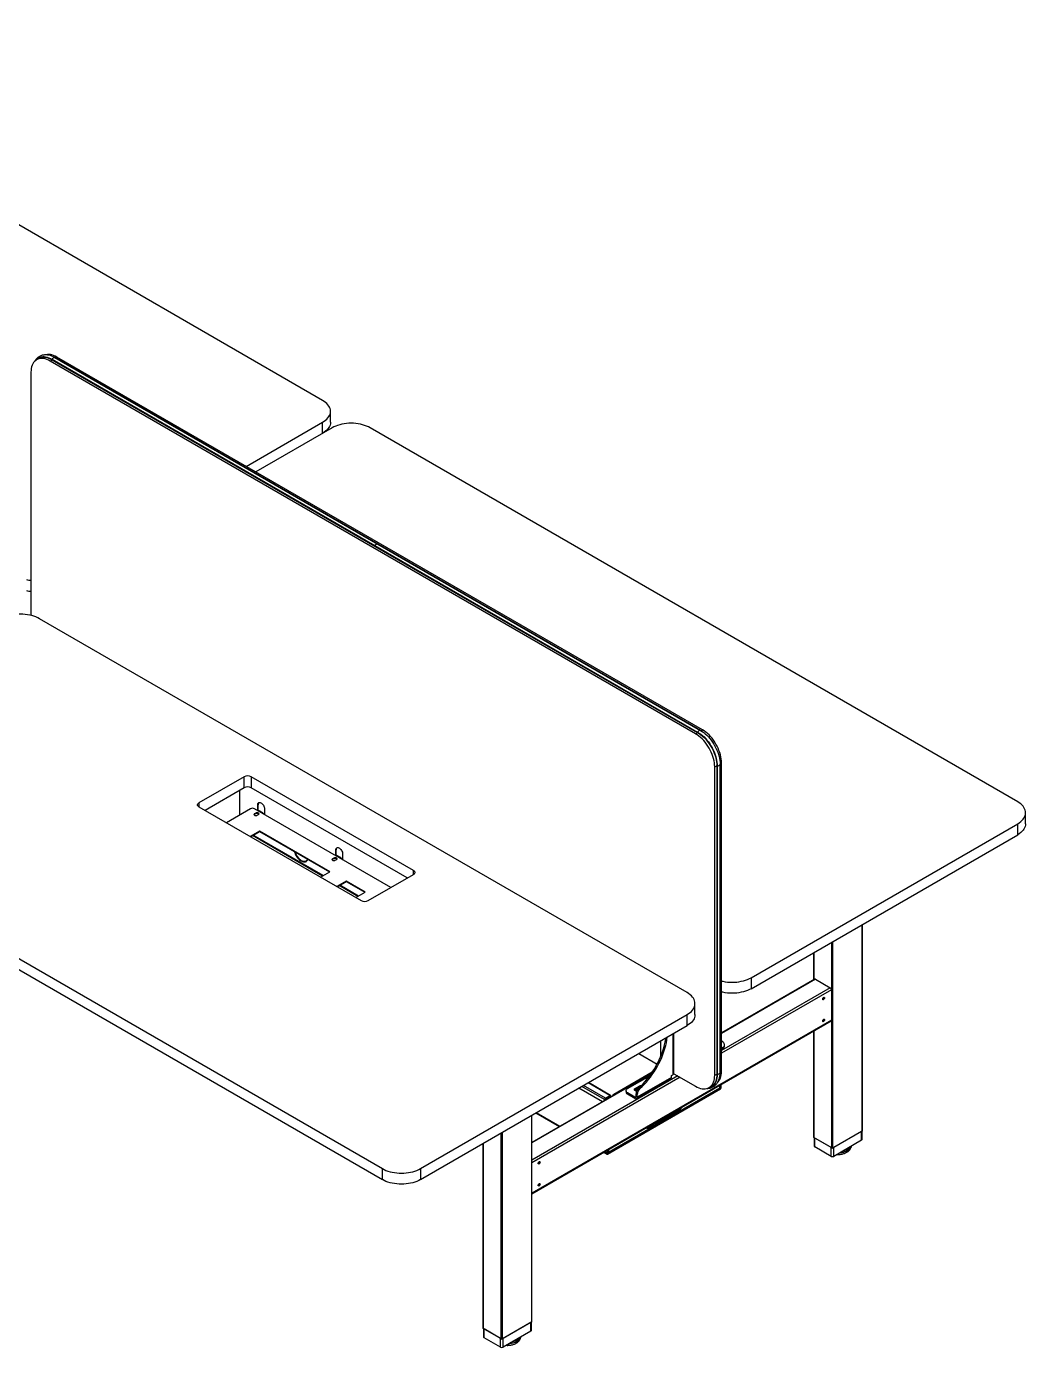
# Model space of a CAD drawing. Header units: millimetres. Extents: x -429 to 8084, y -321 to 4476.
# Drawn here: x 6229 to 8084, y 0 to 2452 of the extents above; entities that cross this region are included whole.
import ezdxf

# ---------------------------------------------------------------- set-up
doc = ezdxf.new("R2010")
doc.units = ezdxf.units.MM
doc.header["$LTSCALE"] = 100

msp = doc.modelspace()

# ---------------------------------------------------------------- linework, layer by layer
at = {"color": 7, "linetype": 'Continuous', "lineweight": -3}
for p, q in [((6778.51, 1758), (5576.43, 2451.95)), ((6252.53, 1836.27), (6247.58, 1833.42)), ((6272.58, 1830.94), (6276.55, 1833.23)), ((7471.12, 1139.04), (6272.58, 1830.94)), ((6276.11, 1833.8), (6875.39, 1487.85)), ((6276.11, 1833.8), (6276.11, 1833.55)), ((6276.11, 1833.55), (6875.39, 1487.6)), ((6276.16, 1833.46), (6875.43, 1487.51)), ((6276.28, 1834.24), (6875.55, 1488.29)), ((6281.6, 1837.32), (6880.88, 1491.36)), ((6880.94, 1491.34), (6281.67, 1837.29)), ((6282.62, 1836.74), (6285.31, 1838.29)), ((7483.85, 1146.38), (6285.31, 1838.29)), ((6237.22, 1810.52), (6237.22, 1358.84)), ((6636.8, 1635.37), (6778.51, 1717.18)), ((6778.51, 1696.77), (6778.51, 1717.18)), ((6793.16, 1717.18), (6793.16, 1737.59)), ((6796.19, 1706.98), (6654.48, 1625.17)), ((8068.98, 1013.03), (6866.9, 1706.98)), ((6875.39, 1487.85), (7474.66, 1141.89)), ((6875.39, 1487.85), (6875.39, 1487.6)), ((6875.39, 1487.6), (7474.66, 1141.65)), ((6875.43, 1487.51), (7474.7, 1141.56)), ((6875.55, 1488.29), (7474.83, 1142.34)), ((6880.88, 1491.36), (7480.15, 1145.41)), ((7480.21, 1145.39), (6880.94, 1491.34)), ((7455.21, 658.71), (6253.13, 1352.65)), ((7471.12, 1139.04), (7475.15, 1141.36)), ((7474.66, 1141.89), (7474.66, 1141.65)), ((7474.66, 1141.89), (7475.04, 1141.67)), ((7481.14, 1144.82), (7483.85, 1146.38)), ((7506.48, 1077.8), (7510.51, 1080.12)), ((7510.45, 1079.64), (7510.45, 507.24)), ((7510.72, 1079.43), (7510.51, 1079.55)), ((7510.51, 1079.55), (7510.51, 507.16)), ((7510.71, 1080.47), (7510.72, 1079.43)), ((7510.72, 1079.43), (7510.72, 507.04)), ((7511.19, 1079.35), (7511.19, 506.96)), ((7516.5, 1083.58), (7519.21, 1085.15)), ((7516.51, 1082.43), (7516.51, 510.03)), ((7516.53, 510.1), (7516.53, 1082.49)), ((7519.21, 512.75), (7519.21, 1085.15)), ((6633.2, 1059.36), (6549.06, 1010.78)), ((6633.2, 1038.95), (6633.2, 1059.36)), ((6947.16, 885.46), (6645.93, 1059.36)), ((6645.93, 1059.36), (6645.93, 1038.95)), ((7506.48, 505.4), (7506.48, 1077.8)), ((6633.2, 1038.95), (6560.37, 996.9)), ((6624.22, 1033.76), (6624.22, 988.12)), ((6624.51, 1033.93), (6624.51, 988.28)), ((6935.84, 871.58), (6645.93, 1038.95)), ((5687.45, 1026.09), (6889.53, 332.14)), ((5687.45, 1005.68), (6889.53, 311.73)), ((6549.06, 1010.78), (6549.06, 1003.44)), ((6658.66, 1007.51), (6658.09, 1007.18)), ((6658.09, 997.44), (6658.09, 1007.18)), ((6658.66, 997.43), (6658.66, 1007.51)), ((6549.06, 1003.44), (6850.28, 829.54)), ((6644.87, 1000.04), (6599.91, 974.08)), ((6905.15, 853.86), (6651.94, 1000.04)), ((6654.42, 992.08), (6652.29, 990.85)), ((6652.29, 990.04), (6654.42, 991.26)), ((6652.29, 990.04), (6652.29, 990.85)), ((6654.42, 991.26), (6654.42, 992.08)), ((6657.88, 997.34), (6657.24, 996.97)), ((6657.24, 987.99), (6659.37, 989.22)), ((6657.88, 997.34), (6659.65, 996.32)), ((6660.45, 996.4), (6658.68, 997.42)), ((6661.06, 995.51), (6659.65, 996.32)), ((6661.06, 995.51), (6663.18, 994.28)), ((6663.98, 994.36), (6661.86, 995.58)), ((6664.6, 993.46), (6663.18, 994.28)), ((6664.6, 993.46), (6666.72, 992.24)), ((6667.52, 992.32), (6665.4, 993.54)), ((6668.13, 991.42), (6666.72, 992.24)), ((6668.13, 991.42), (6669.9, 990.4)), ((6670.7, 990.48), (6668.93, 991.5)), ((6669.27, 990.04), (6669.9, 990.4)), ((6669.83, 989.71), (6669.9, 989.75)), ((6669.9, 989.75), (6669.9, 990.4)), ((6669.9, 989.75), (6670.47, 989.42)), ((6670.47, 989.42), (6670.82, 989.63)), ((6670.82, 989.22), (6670.47, 989.42)), ((6670.82, 999.83), (6670.82, 989.22)), ((8083.63, 972.2), (8083.63, 992.62)), ((6661.46, 958.62), (6644.07, 948.58)), ((6644.78, 948.18), (6661.46, 957.8)), ((6792.27, 883.1), (6661.46, 958.62)), ((6661.46, 957.8), (6661.46, 958.62)), ((6661.46, 957.8), (6791.57, 882.69)), ((7574.01, 686.47), (8068.98, 972.21)), ((8068.98, 951.79), (8068.98, 972.21)), ((6778.55, 875.18), (6648.44, 950.29)), ((6779.68, 875.83), (6649.57, 950.94)), ((7574.01, 666.05), (8068.98, 951.79)), ((6799.37, 908.39), (6797.25, 907.17)), ((6797.25, 906.35), (6799.37, 907.58)), ((6799.37, 907.58), (6799.37, 908.39)), ((6802.84, 913.66), (6802.2, 913.29)), ((6802.84, 913.66), (6804.61, 912.64)), ((6803.62, 923.83), (6803.05, 923.5)), ((6803.05, 913.76), (6803.05, 923.5)), ((6803.62, 913.75), (6803.62, 923.83)), ((6805.41, 912.72), (6803.64, 913.74)), ((6806.02, 911.82), (6804.61, 912.64)), ((6806.02, 911.82), (6808.14, 910.6)), ((6808.94, 910.68), (6806.82, 911.9)), ((6809.56, 909.78), (6808.14, 910.6)), ((6809.56, 909.78), (6811.68, 908.56)), ((6812.48, 908.64), (6810.36, 909.86)), ((6813.09, 907.74), (6811.68, 908.56)), ((6813.09, 907.74), (6814.86, 906.72)), ((6815.66, 906.8), (6813.89, 907.82)), ((6815.78, 916.15), (6815.78, 905.54)), ((6738, 903.51), (6738, 904.33)), ((6739.41, 903.51), (6739.41, 902.69)), ((6739.41, 902.69), (6739.98, 903.02)), ((6739.98, 903.24), (6739.98, 903.02)), ((6747.35, 902.82), (6748.34, 902.24)), ((6747.7, 903.01), (6748.27, 903.33)), ((6774.89, 873.07), (6792.27, 883.1)), ((6797.25, 906.35), (6797.25, 907.17)), ((6802.2, 904.31), (6804.32, 905.54)), ((6814.22, 906.35), (6814.86, 906.72)), ((6814.79, 906.03), (6814.86, 906.07)), ((6814.86, 906.07), (6814.86, 906.72)), ((6814.86, 906.07), (6815.42, 905.74)), ((6815.42, 905.74), (6815.78, 905.95)), ((6815.78, 905.54), (6815.42, 905.74)), ((6947.16, 878.12), (6947.16, 885.46)), ((6822.33, 865.75), (6804.94, 855.72)), ((6805.65, 855.31), (6822.33, 864.94)), ((6857.68, 845.34), (6822.33, 865.75)), ((6822.33, 864.94), (6822.33, 865.75)), ((6822.33, 864.94), (6856.97, 844.93)), ((6863.01, 829.54), (6947.16, 878.12)), ((6843.96, 837.42), (6809.31, 857.42)), ((6845.09, 838.07), (6810.44, 858.07)), ((6840.3, 835.31), (6857.68, 845.34)), ((7780.48, 401.87), (7780.48, 785.25)), ((7780.92, 402.48), (7780.92, 785.5)), ((7723.92, 370.44), (7723.92, 752.59)), ((7726.04, 370.44), (7726.04, 753.82)), ((7690.24, 733.15), (7690.24, 682.71)), ((7690.68, 682.96), (7690.68, 733.41)), ((7692.01, 683.73), (7519.21, 583.97)), ((7693.51, 683.58), (7519.21, 582.96)), ((7721.09, 667.66), (7519.21, 551.12)), ((7723.21, 663.98), (7519.21, 546.22)), ((7574.01, 686.47), (7574.01, 666.05)), ((7693.51, 683.58), (7721.09, 667.66)), ((7723.21, 663.98), (7723.21, 607.64)), ((7469.86, 617.88), (7469.86, 638.3)), ((7708.18, 649.18), (7708.14, 649.46)), ((6960.24, 332.14), (7455.21, 617.89)), ((7455.21, 597.47), (7455.21, 617.89)), ((6960.24, 311.73), (7455.21, 597.47)), ((7723.21, 607.64), (7167.15, 286.64)), ((7167.15, 285.62), (7722.59, 606.27)), ((7708.18, 608.36), (7708.14, 608.63)), ((7406.42, 540.68), (7406.42, 569.31)), ((7429.05, 582.37), (7429.05, 506.42)), ((7430.81, 508.87), (7430.81, 583.38)), ((7521.73, 567.44), (7519.61, 568.66)), ((7690.24, 587.6), (7690.24, 390.23)), ((7690.68, 389.62), (7690.68, 587.85)), ((7365.74, 545.82), (7399.65, 526.25)), ((7523.8, 557.85), (7519.21, 555.2)), ((7519.21, 553.17), (7522.56, 555.1)), ((7523.8, 562.86), (7523.8, 557.85)), ((7389.11, 508.87), (7167.15, 380.73)), ((7387.92, 507.17), (7167.15, 379.72)), ((7437.89, 504.17), (7167.15, 347.88)), ((7442.13, 501.72), (7167.15, 342.98)), ((7312.03, 467.84), (7271.34, 491.33)), ((7313.03, 467.94), (7271.93, 491.66)), ((7390.44, 510.83), (7318.96, 469.56)), ((7389.35, 509.22), (7319.8, 469.07)), ((7344.91, 480.7), (7385.9, 504.36)), ((7361.34, 462.03), (7424.98, 498.77)), ((7426.22, 501.52), (7362.58, 464.78)), ((7426.22, 504.79), (7429.05, 506.42)), ((7426.22, 501.52), (7426.22, 504.79)), ((7430.73, 508.31), (7471.12, 484.99)), ((7506.48, 505.4), (7510.45, 507.7)), ((7510.72, 507.04), (7510.51, 507.16)), ((7516.53, 511.2), (7519.21, 512.75)), ((7298.06, 456.31), (7254.37, 481.53)), ((7302.13, 460.49), (7260.03, 484.8)), ((7303.54, 462.94), (7262.86, 486.43)), ((7303.54, 462.94), (7312.03, 467.84)), ((7303.54, 462.13), (7312.03, 467.02)), ((7307.78, 360.06), (7517.09, 480.89)), ((7307.78, 359.24), (7517.09, 480.07)), ((7308.27, 361.49), (7515.61, 481.18)), ((7309.13, 362.79), (7515.74, 482.07)), ((7312.91, 464.88), (7310.61, 466.21)), ((7313.5, 465.22), (7311.2, 466.55)), ((7312.03, 467.02), (7312.03, 467.84)), ((7312.73, 466.62), (7312.03, 467.02)), ((7313.44, 467.02), (7312.73, 466.62)), ((7312.73, 466.62), (7312.73, 465.66)), ((7313.44, 467.02), (7313.44, 465.25)), ((7318.96, 469.56), (7319.8, 469.07)), ((7341.98, 476.62), (7341.98, 474.17)), ((7358.34, 464.78), (7344.91, 472.54)), ((7344.91, 470.09), (7344.91, 472.54)), ((7358.34, 462.33), (7344.91, 470.09)), ((7358.34, 464.78), (7360.46, 466.01)), ((7358.69, 480.7), (7366.12, 484.99)), ((7358.69, 478.25), (7366.12, 482.54)), ((7358.69, 478.25), (7358.69, 480.7)), ((7360.46, 471.01), (7362.58, 469.79)), ((7360.46, 466.01), (7360.46, 471.01)), ((7360.46, 466.01), (7362.58, 464.78)), ((7362.58, 464.78), (7362.58, 469.79)), ((7367.74, 480.63), (7365.62, 481.85)), ((7366.12, 482.54), (7366.12, 484.99)), ((7366.12, 482.54), (7366.68, 482.81)), ((7496.12, 482.51), (7501.07, 485.37)), ((7515.74, 482.07), (7515.74, 486.86)), ((7517.09, 480.89), (7515.79, 481.63)), ((7516.45, 482.63), (7516.45, 487.27)), ((7517.79, 482.11), (7516.45, 482.89)), ((7517.09, 480.07), (7517.09, 480.89)), ((7517.79, 482.11), (7517.79, 488.04)), ((7517.79, 482.11), (7518.5, 482.52)), ((7518.5, 482.52), (7518.5, 488.45)), ((7302.83, 460.9), (7302.13, 460.49)), ((7302.13, 458.65), (7302.13, 460.49)), ((7302.83, 459.06), (7302.83, 460.9)), ((7304.43, 459.98), (7302.83, 460.9)), ((7303.54, 462.94), (7303.54, 462.13)), ((7307.26, 461.61), (7304.95, 462.94)), ((7358.34, 464.78), (7358.34, 462.33)), ((7440.72, 441.7), (7430.47, 435.78)), ((7166.72, 47.55), (7166.72, 430.93)), ((7167.15, 48.16), (7167.15, 431.18)), ((7174.58, 435.46), (7218.27, 410.24)), ((7218.85, 410.58), (7175.16, 435.8)), ((7429.76, 435.37), (7395.11, 415.37)), ((7395.11, 414.55), (7429.76, 434.56)), ((7429.05, 434.96), (7429.76, 434.56)), ((7429.76, 434.56), (7429.76, 435.37)), ((7430.47, 434.96), (7440.72, 440.88)), ((7430.47, 435.78), (7430.47, 434.96)), ((7440.01, 441.29), (7440.72, 440.88)), ((7110.15, 16.12), (7110.15, 398.27)), ((7112.27, 16.12), (7112.27, 399.49)), ((7383.4, 408.66), (7384.15, 408.23)), ((7394.4, 414.96), (7384.15, 409.04)), ((7384.15, 408.23), (7394.4, 414.15)), ((7393.7, 414.55), (7394.4, 414.15)), ((7394.4, 414.15), (7394.4, 414.96)), ((7395.11, 415.37), (7395.11, 414.55)), ((7780.48, 401.87), (7726.04, 370.44)), ((7779.07, 401.05), (7727.45, 371.25)), ((7779.07, 384.72), (7779.07, 401.05)), ((7780.09, 386.15), (7780.09, 401.64)), ((7076.47, 378.83), (7076.47, 35.91)), ((7076.91, 35.3), (7076.91, 379.08)), ((7723.92, 370.44), (7690.68, 389.62)), ((7691.07, 389.4), (7691.07, 373.9)), ((7722.5, 371.25), (7692.1, 388.81)), ((7692.1, 372.48), (7692.1, 388.81)), ((7722.5, 354.92), (7692.1, 372.48)), ((7722.5, 354.92), (7722.5, 371.25)), ((7779.07, 384.72), (7727.45, 354.92)), ((7727.45, 354.92), (7727.45, 371.25)), ((7300.64, 362.69), (7306.78, 359.14)), ((7306.37, 360.06), (7301.23, 363.02)), ((7306.37, 365.99), (7306.37, 360.06)), ((7306.37, 360.06), (7307.08, 360.47)), ((7307.08, 366.4), (7307.08, 360.47)), ((7307.78, 360.06), (7307.08, 360.47)), ((7307.78, 360.06), (7307.78, 359.24)), ((7309.13, 367.58), (7309.13, 362.79)), ((6889.53, 311.73), (6889.53, 332.14)), ((6960.24, 332.14), (6960.24, 311.73)), ((7110.15, 16.12), (7076.91, 35.3)), ((7077.3, 35.08), (7077.3, 19.58)), ((7108.73, 16.93), (7078.33, 34.48)), ((7078.33, 18.15), (7078.33, 34.48)), ((7166.72, 47.55), (7112.27, 16.12)), ((7165.3, 46.73), (7113.68, 16.93)), ((7165.3, 30.4), (7113.68, 0.6)), ((7165.3, 30.4), (7165.3, 46.73)), ((7166.33, 31.83), (7166.33, 47.32)), ((7108.73, 0.6), (7078.33, 18.15)), ((7108.73, 0.6), (7108.73, 16.93)), ((7113.68, 0.6), (7113.68, 16.93))]:
    msp.add_line(p, q, dxfattribs=at)
at = {"color": 7, "linetype": 'Continuous', "lineweight": -3, "flags": 128}
for points in [[(6252.56, 1837.77), (6253.95, 1838.28), (6256.39, 1838.89), (6258.97, 1839.17), (6261.67, 1839.14), (6264.47, 1838.78), (6267.35, 1838.11), (6270.3, 1837.12), (6273.28, 1835.83), (6276.28, 1834.24)], [(6285.31, 1838.29), (6282.23, 1839.91), (6279.17, 1841.21), (6276.16, 1842.18), (6273.21, 1842.81), (6270.36, 1843.09), (6267.63, 1843.02), (6265.03, 1842.61), (6264.12, 1842.38)], [(6272.58, 1830.94), (6269.5, 1832.57), (6266.44, 1833.87), (6263.43, 1834.83), (6260.49, 1835.46), (6257.64, 1835.74), (6254.9, 1835.68), (6252.3, 1835.26), (6249.85, 1834.51), (6247.58, 1833.42), (6245.49, 1831.99), (6243.62, 1830.25), (6241.96, 1828.2), (6240.54, 1825.87), (6239.36, 1823.26), (6238.43, 1820.4), (6237.76, 1817.3), (6237.36, 1814.01), (6237.22, 1810.52)], [(6245.84, 1832.26), (6246.57, 1833.09), (6248.49, 1834.87), (6250.61, 1836.32), (6252.93, 1837.44), (6255.43, 1838.21), (6258.08, 1838.63), (6260.87, 1838.7), (6263.78, 1838.41), (6266.78, 1837.77), (6269.85, 1836.78), (6272.97, 1835.46), (6276.11, 1833.8)], [(6246.87, 1832.98), (6248.65, 1834.62), (6250.76, 1836.06), (6253.07, 1837.17), (6255.55, 1837.94), (6258.19, 1838.36), (6260.96, 1838.42), (6263.85, 1838.14), (6266.84, 1837.5), (6269.89, 1836.52), (6272.99, 1835.2), (6276.11, 1833.55)], [(6249.25, 1834.38), (6250.86, 1835.84), (6251.09, 1836.02)], [(6250.55, 1835.13), (6251.24, 1835.72), (6253.05, 1836.98)], [(6252.53, 1836.27), (6254.8, 1837.37), (6257.24, 1838.12)], [(6281.67, 1837.29), (6281.64, 1837.31), (6281.6, 1837.32)], [(6778.51, 1717.18), (6781.46, 1719.04), (6784.12, 1721.03), (6786.46, 1723.16), (6788.47, 1725.39), (6790.14, 1727.72), (6791.45, 1730.12), (6792.4, 1732.58), (6792.97, 1735.07), (6793.16, 1737.59), (6792.97, 1740.11), (6792.4, 1742.6), (6791.45, 1745.06), (6790.14, 1747.46), (6788.47, 1749.79), (6786.46, 1752.02), (6784.12, 1754.15), (6781.46, 1756.14), (6778.51, 1758)], [(6793.16, 1717.18), (6792.97, 1714.66), (6792.4, 1712.16), (6791.45, 1709.71), (6790.14, 1707.3), (6788.47, 1704.98), (6786.46, 1702.74), (6784.12, 1700.62), (6781.46, 1698.62), (6778.96, 1697.03)], [(6866.9, 1706.98), (6863.69, 1708.68), (6860.23, 1710.21), (6856.55, 1711.56), (6852.68, 1712.73), (6848.65, 1713.69), (6844.49, 1714.45), (6840.23, 1714.99), (6835.9, 1715.32), (6831.55, 1715.43), (6827.19, 1715.32), (6822.86, 1714.99), (6818.61, 1714.45), (6814.45, 1713.69), (6810.42, 1712.73), (6806.55, 1711.56), (6802.87, 1710.21), (6799.41, 1708.68), (6796.19, 1706.98)], [(6880.94, 1491.34), (6880.91, 1491.35), (6880.88, 1491.36)], [(6253.13, 1352.65), (6249.92, 1354.36), (6246.46, 1355.89), (6242.78, 1357.24), (6238.91, 1358.4), (6234.88, 1359.37), (6230.72, 1360.12), (6226.46, 1360.67), (6222.14, 1361), (6217.78, 1361.11), (6213.42, 1361), (6209.1, 1360.67), (6204.84, 1360.12), (6200.68, 1359.37), (6196.65, 1358.4), (6192.78, 1357.24), (6189.1, 1355.89), (6185.64, 1354.36), (6182.42, 1352.65)], [(7506.48, 1077.8), (7506.35, 1081.43), (7505.94, 1085.2), (7505.28, 1089.06), (7504.35, 1092.99), (7503.17, 1096.96), (7501.74, 1100.95), (7500.09, 1104.91), (7498.21, 1108.82), (7496.12, 1112.65), (7493.85, 1116.36), (7491.4, 1119.95), (7488.8, 1123.36), (7486.07, 1126.58), (7483.22, 1129.59), (7480.28, 1132.36), (7477.26, 1134.87), (7474.21, 1137.1), (7471.12, 1139.04)], [(7474.66, 1141.65), (7477.78, 1139.69), (7480.89, 1137.43), (7483.94, 1134.88), (7486.92, 1132.07), (7489.81, 1129.02), (7492.59, 1125.75), (7495.22, 1122.29), (7497.7, 1118.66), (7500.01, 1114.89), (7502.12, 1111.01), (7504.03, 1107.04), (7505.71, 1103.03), (7507.15, 1098.99), (7508.35, 1094.96), (7509.29, 1090.97), (7509.97, 1087.06), (7510.37, 1083.24), (7510.51, 1079.55)], [(7474.83, 1142.34), (7477.83, 1140.46), (7480.81, 1138.31), (7483.75, 1135.9), (7486.63, 1133.24), (7489.43, 1130.37), (7492.13, 1127.28), (7494.72, 1124.02), (7497.16, 1120.59), (7499.45, 1117.02), (7501.58, 1113.34), (7503.52, 1109.57), (7505.27, 1105.74), (7506.81, 1101.87), (7508.13, 1097.99), (7509.22, 1094.13), (7510.08, 1090.3), (7510.69, 1086.55), (7511.07, 1082.89), (7511.19, 1079.35)], [(7475.04, 1141.67), (7477.8, 1139.92), (7480.92, 1137.65), (7483.99, 1135.09), (7486.99, 1132.26), (7489.9, 1129.19), (7492.69, 1125.9), (7495.34, 1122.42), (7497.84, 1118.77), (7500.16, 1114.98), (7502.29, 1111.07), (7504.2, 1107.08), (7505.89, 1103.04), (7507.34, 1098.98), (7508.55, 1094.93), (7509.49, 1090.92), (7510.17, 1086.98), (7510.59, 1083.14), (7510.71, 1080.47)], [(7480.15, 1145.41), (7483.15, 1143.53), (7486.14, 1141.38), (7489.08, 1138.97), (7491.96, 1136.32), (7494.76, 1133.44), (7497.46, 1130.36), (7500.04, 1127.09), (7502.48, 1123.66), (7504.78, 1120.09), (7506.9, 1116.41), (7508.85, 1112.64), (7510.59, 1108.81), (7512.13, 1104.94), (7513.45, 1101.06), (7514.54, 1097.2), (7515.4, 1093.38), (7516.02, 1089.62), (7516.39, 1085.97), (7516.51, 1082.43)], [(7480.21, 1145.39), (7480.19, 1145.4), (7480.15, 1145.41)], [(7519.21, 1085.15), (7519.07, 1088.78), (7518.67, 1092.55), (7518, 1096.41), (7517.08, 1100.34), (7515.9, 1104.31), (7514.47, 1108.29), (7512.81, 1112.25), (7510.94, 1116.16), (7508.85, 1119.99), (7506.58, 1123.71), (7504.13, 1127.29), (7501.53, 1130.71), (7498.79, 1133.93), (7495.94, 1136.94), (7493, 1139.71), (7489.99, 1142.22), (7486.93, 1144.45), (7483.85, 1146.38)], [(7516.53, 1082.49), (7516.52, 1082.46), (7516.51, 1082.43)], [(6549.06, 1003.44), (6547.94, 1004.22), (6547.11, 1005.12), (6546.59, 1006.1), (6546.42, 1007.11), (6546.59, 1008.12), (6547.11, 1009.1), (6547.94, 1010), (6549.06, 1010.78)], [(6658.09, 1007.18), (6658.23, 1008.63), (6658.64, 1009.85), (6659.31, 1010.8), (6660.2, 1011.43), (6661.28, 1011.71), (6662.49, 1011.63), (6663.79, 1011.2), (6665.12, 1010.43), (6666.42, 1009.36), (6667.64, 1008.03), (6668.72, 1006.51), (6669.61, 1004.85), (6670.27, 1003.14), (6670.68, 1001.44), (6670.82, 999.83)], [(8068.98, 972.21), (8071.93, 974.06), (8074.59, 976.06), (8076.93, 978.19), (8078.94, 980.42), (8080.61, 982.75), (8081.92, 985.15), (8082.87, 987.61), (8083.44, 990.1), (8083.63, 992.62), (8083.44, 995.13), (8082.87, 997.63), (8081.92, 1000.09), (8080.61, 1002.49), (8078.94, 1004.82), (8076.93, 1007.05), (8074.59, 1009.17), (8071.93, 1011.17), (8068.98, 1013.03)], [(6652.29, 990.85), (6651.6, 990.28), (6651.28, 989.6), (6651.39, 988.9), (6651.9, 988.26), (6652.76, 987.77), (6653.86, 987.47), (6655.07, 987.41), (6656.25, 987.59), (6657.24, 987.99)], [(6651.34, 989.01), (6651.6, 989.46), (6652.29, 990.04)], [(6659.37, 989.22), (6660.06, 989.79), (6660.38, 990.47), (6660.27, 991.17), (6659.76, 991.81), (6658.9, 992.3), (6657.8, 992.6), (6656.59, 992.66), (6655.41, 992.48), (6654.42, 992.08)], [(6654.42, 991.26), (6655.41, 991.66), (6656.59, 991.84), (6657.8, 991.78), (6658.9, 991.49), (6659.76, 990.99), (6660.27, 990.35), (6660.32, 990.24)], [(6659.22, 991.18), (6658.18, 991.63), (6657.46, 991.82)], [(6660.31, 990.21), (6660.01, 990.58), (6659.22, 991.18)], [(6660.1, 989.84), (6660.01, 989.92), (6659.22, 990.53)], [(8083.63, 972.2), (8083.44, 969.69), (8082.87, 967.19), (8081.92, 964.73), (8080.61, 962.33), (8078.94, 960.01), (8076.93, 957.77), (8074.59, 955.65), (8071.93, 953.65), (8068.98, 951.79)], [(6804.32, 905.54), (6805.02, 906.11), (6805.33, 906.79), (6805.23, 907.49), (6804.71, 908.12), (6803.86, 908.62), (6802.75, 908.92), (6801.54, 908.98), (6800.37, 908.8), (6799.37, 908.39)], [(6799.37, 907.58), (6800.37, 907.98), (6801.54, 908.16), (6802.75, 908.1), (6803.86, 907.8), (6804.71, 907.31), (6805.23, 906.67), (6805.28, 906.56)], [(6804.18, 907.5), (6803.14, 907.95), (6802.42, 908.14)], [(6803.05, 923.5), (6803.19, 924.95), (6803.6, 926.17), (6804.27, 927.12), (6805.16, 927.75), (6806.23, 928.03), (6807.45, 927.95), (6808.75, 927.52), (6810.08, 926.75), (6811.38, 925.68), (6812.6, 924.35), (6813.67, 922.83), (6814.56, 921.17), (6815.23, 919.46), (6815.64, 917.76), (6815.78, 916.15)], [(6805.27, 906.53), (6804.97, 906.9), (6804.18, 907.5)], [(6735.13, 906.55), (6736.61, 905.25), (6738, 904.21)], [(6750.55, 906.37), (6749.91, 905.16), (6748.92, 903.93), (6747.7, 903.01), (6746.3, 902.42), (6744.73, 902.17), (6743.04, 902.27), (6741.25, 902.72), (6739.41, 903.51)], [(6739.41, 902.69), (6741.36, 901.85), (6743.26, 901.37), (6745.05, 901.26), (6746.71, 901.52), (6748.2, 902.14), (6749.49, 903.12), (6750.54, 904.43), (6751.3, 905.94)], [(6797.25, 907.17), (6796.55, 906.6), (6796.24, 905.92), (6796.35, 905.22), (6796.86, 904.58), (6797.72, 904.09), (6798.82, 903.79), (6800.03, 903.73), (6801.21, 903.91), (6802.2, 904.31)], [(6796.3, 905.33), (6796.55, 905.78), (6797.25, 906.35)], [(6805.05, 906.15), (6804.97, 906.24), (6804.18, 906.84)], [(6947.16, 885.46), (6948.28, 884.68), (6949.11, 883.78), (6949.62, 882.8), (6949.79, 881.79), (6949.62, 880.78), (6949.11, 879.8), (6948.28, 878.9), (6947.16, 878.12)], [(7519.21, 680.28), (7521.55, 679.75), (7525.71, 678.99), (7529.97, 678.45), (7534.3, 678.12), (7538.65, 678.01), (7543.01, 678.12), (7547.34, 678.45), (7551.59, 678.99), (7555.75, 679.75), (7559.78, 680.72), (7563.65, 681.88), (7567.33, 683.23), (7570.79, 684.76), (7574.01, 686.47)], [(7574.01, 666.05), (7570.79, 664.35), (7567.33, 662.82), (7563.65, 661.46), (7559.78, 660.3), (7555.75, 659.34), (7551.59, 658.58), (7547.34, 658.04), (7543.01, 657.71), (7538.65, 657.6), (7534.3, 657.71), (7529.97, 658.04), (7525.71, 658.58), (7521.55, 659.34), (7519.21, 659.87)], [(7455.21, 617.89), (7458.16, 619.74), (7460.82, 621.74), (7463.16, 623.86), (7465.17, 626.1), (7466.84, 628.42), (7468.16, 630.83), (7469.1, 633.28), (7469.67, 635.78), (7469.86, 638.3), (7469.67, 640.81), (7469.1, 643.31), (7468.16, 645.77), (7466.84, 648.17), (7465.17, 650.5), (7463.16, 652.73), (7460.82, 654.85), (7458.16, 656.85), (7455.21, 658.71)], [(7706.94, 646.84), (7707.08, 647.7), (7707.46, 648.58), (7708.04, 649.35), (7708.71, 649.9), (7709.39, 650.13), (7709.96, 650.02), (7710.35, 649.58), (7710.48, 648.88), (7710.35, 648.02), (7709.96, 647.14), (7709.39, 646.36), (7708.71, 645.82), (7708.04, 645.58), (7707.46, 645.69), (7707.08, 646.13), (7706.94, 646.84)], [(7469.86, 617.88), (7469.67, 615.37), (7469.1, 612.87), (7468.16, 610.41), (7466.84, 608.01), (7465.17, 605.68), (7463.16, 603.45), (7460.82, 601.33), (7458.16, 599.33), (7455.21, 597.47)], [(7706.94, 606.01), (7707.08, 606.87), (7707.46, 607.75), (7708.04, 608.53), (7708.71, 609.07), (7709.39, 609.31), (7709.96, 609.2), (7710.35, 608.75), (7710.48, 608.05), (7710.35, 607.19), (7709.96, 606.31), (7709.39, 605.54), (7708.71, 604.99), (7708.04, 604.75), (7707.46, 604.87), (7707.08, 605.31), (7706.94, 606.01)], [(7365.62, 481.85), (7369.7, 485.68), (7373.69, 489.75), (7377.58, 494.03), (7381.36, 498.51), (7385.02, 503.18), (7388.53, 508.02), (7391.88, 513.01), (7395.08, 518.14), (7398.09, 523.37), (7400.92, 528.71), (7403.55, 534.12), (7405.96, 539.58), (7408.17, 545.08), (7410.14, 550.6), (7411.89, 556.11), (7413.39, 561.6), (7414.65, 567.04), (7415.67, 572.42), (7416.05, 574.86)], [(7367.74, 480.63), (7371.82, 484.46), (7375.81, 488.52), (7379.7, 492.8), (7383.48, 497.29), (7387.14, 501.96), (7390.65, 506.8), (7394.01, 511.79), (7397.2, 516.91), (7400.21, 522.15), (7403.04, 527.48), (7405.67, 532.89), (7408.09, 538.36), (7410.29, 543.86), (7412.26, 549.37), (7414.01, 554.88), (7415.51, 560.37), (7416.78, 565.82), (7417.79, 571.19), (7418.52, 576.29)], [(7519.61, 568.66), (7519.48, 568.73), (7519.21, 568.86)], [(7519.21, 567.85), (7519.72, 567.9), (7520.71, 567.82), (7521.61, 567.5), (7522.37, 566.96), (7522.98, 566.2), (7523.44, 565.25), (7523.71, 564.12), (7523.8, 562.86)], [(7471.12, 484.99), (7474.21, 483.36), (7477.26, 482.06), (7480.28, 481.1), (7483.22, 480.47), (7486.07, 480.19), (7488.8, 480.25), (7491.4, 480.66), (7493.85, 481.42), (7496.12, 482.51), (7498.21, 483.94), (7500.09, 485.68), (7501.74, 487.72), (7503.17, 490.06), (7504.35, 492.67), (7505.28, 495.53), (7505.94, 498.62), (7506.35, 501.92), (7506.48, 505.4)], [(7510.72, 507.04), (7510.59, 503.49), (7510.17, 500.12), (7509.49, 496.97), (7508.55, 494.05), (7507.34, 491.39), (7505.89, 489), (7504.2, 486.92), (7502.29, 485.14), (7500.16, 483.69), (7497.84, 482.57), (7495.34, 481.8), (7494.25, 481.58)], [(7510.51, 507.16), (7510.37, 503.63), (7509.97, 500.28), (7509.29, 497.15), (7508.35, 494.25), (7507.15, 491.6), (7505.71, 489.23), (7504.03, 487.16), (7502.12, 485.39), (7500.01, 483.95), (7497.7, 482.84), (7495.39, 482.11)], [(7510.52, 507.33), (7510.38, 503.81), (7509.98, 500.48), (7509.3, 497.36), (7508.36, 494.47), (7507.17, 491.83), (7505.73, 489.47), (7504.06, 487.4), (7502.16, 485.64), (7500.06, 484.21), (7497.76, 483.1), (7496.26, 482.59)], [(7511.19, 506.96), (7511.07, 503.56), (7510.69, 500.33), (7510.08, 497.29), (7509.22, 494.46), (7508.13, 491.86), (7506.81, 489.5), (7505.27, 487.41), (7503.55, 485.62)], [(7512.36, 492.55), (7512.81, 493.02), (7514.47, 495.07), (7515.9, 497.41), (7517.08, 500.02), (7518, 502.88), (7518.67, 505.97), (7519.07, 509.27), (7519.21, 512.75)], [(7516.53, 510.1), (7516.52, 510.07), (7516.51, 510.03)], [(7319.8, 469.07), (7319.11, 468.59), (7318.68, 468.21)], [(7344.91, 472.54), (7343.66, 473.41), (7342.74, 474.41), (7342.17, 475.49), (7341.98, 476.62), (7342.17, 477.74), (7342.74, 478.83), (7343.66, 479.83), (7344.91, 480.7)], [(7361.57, 476.03), (7360.39, 476.19), (7359.21, 476.57), (7358.25, 477.12), (7357.6, 477.8), (7357.32, 478.57), (7357.41, 479.34), (7357.88, 480.08), (7358.69, 480.7)], [(7357.8, 477.54), (7357.88, 477.63), (7358.69, 478.25)], [(7500.14, 484.25), (7499.86, 484.14), (7497.79, 483.47)], [(7501.94, 485.47), (7499.95, 484.54), (7499.09, 484.23)], [(7505.03, 488.53), (7503.16, 486.79), (7501.07, 485.37), (7501.07, 485.37)], [(7759.95, 373.69), (7759.68, 372.58), (7758.97, 370.92), (7757.92, 369.32), (7756.55, 367.81), (7754.87, 366.41), (7752.91, 365.13), (7750.69, 363.99), (7748.26, 363.02), (7745.64, 362.23), (7742.87, 361.62), (7740, 361.22), (7738.08, 361.06)], [(7758.76, 373), (7757.92, 371.77), (7756.55, 370.26), (7754.87, 368.85), (7752.91, 367.58), (7750.69, 366.44), (7748.26, 365.47), (7745.64, 364.68), (7743.51, 364.2)], [(7178.74, 341.91), (7178.87, 342.77), (7179.25, 343.65), (7179.83, 344.42), (7180.5, 344.97), (7181.18, 345.21), (7181.75, 345.09), (7182.14, 344.65), (7182.27, 343.95), (7182.14, 343.09), (7181.75, 342.21), (7181.18, 341.43), (7180.5, 340.89), (7179.83, 340.65), (7179.25, 340.76), (7178.87, 341.21), (7178.74, 341.91)], [(6889.53, 332.14), (6892.75, 330.44), (6896.21, 328.91), (6899.88, 327.56), (6903.75, 326.39), (6907.78, 325.43), (6911.94, 324.67), (6916.2, 324.13), (6920.53, 323.8), (6924.88, 323.69), (6929.24, 323.8), (6933.57, 324.13), (6937.83, 324.67), (6941.99, 325.43), (6946.02, 326.39), (6949.88, 327.56), (6953.56, 328.91), (6957.02, 330.44), (6960.24, 332.14)], [(6960.24, 311.73), (6957.02, 310.03), (6953.56, 308.5), (6949.88, 307.14), (6946.02, 305.98), (6941.99, 305.02), (6937.83, 304.26), (6933.57, 303.71), (6929.24, 303.39), (6924.88, 303.28), (6920.53, 303.39), (6916.2, 303.71), (6911.94, 304.26), (6907.78, 305.02), (6903.75, 305.98), (6899.88, 307.14), (6896.21, 308.5), (6892.75, 310.03), (6889.53, 311.73)], [(7178.74, 301.08), (7178.87, 301.94), (7179.25, 302.82), (7179.83, 303.6), (7180.5, 304.14), (7181.18, 304.38), (7181.75, 304.27), (7182.14, 303.83), (7182.27, 303.12), (7182.14, 302.26), (7181.75, 301.38), (7181.18, 300.61), (7180.5, 300.06), (7179.83, 299.83), (7179.25, 299.94), (7178.87, 300.38), (7178.74, 301.08)], [(7146.19, 19.37), (7145.91, 18.26), (7145.2, 16.6), (7144.16, 15), (7142.78, 13.49), (7141.1, 12.08), (7139.14, 10.81), (7136.92, 9.67), (7134.49, 8.7), (7131.87, 7.91), (7129.1, 7.3), (7126.23, 6.89), (7124.31, 6.74)], [(7144.99, 18.68), (7144.16, 17.45), (7142.78, 15.94), (7141.1, 14.53), (7139.14, 13.26), (7136.92, 12.12), (7134.49, 11.15), (7131.87, 10.36), (7129.75, 9.87)]]:
    msp.add_lwpolyline(points, dxfattribs=at)
at = {"color": 7, "linetype": 'Continuous', "lineweight": -3}
for centre, radius, start, end in [((6262.45, 1805.19), 37.41, 59.19192, 77.9383), ((6259.51, 1821.32), 17.86, 112.92482, 145.84037), ((6260.22, 1819.9), 18.47, 83.85377, 132.59793), ((6276.88, 1833.76), 0.763, 141.30471, 177.43), ((6276.21, 1833.54), 0.1, 174.19564, 234.49218), ((6281.79, 1830.84), 6.48, 91.67597, 148.31865), ((6876.15, 1487.81), 0.763, 141.30471, 177.43), ((6875.49, 1487.59), 0.1, 174.19564, 234.49218), ((6881.07, 1484.89), 6.48, 91.67597, 148.31865), ((6247.27, 1501.66), 78.62, 256.36927, 262.66136), ((6247.27, 1481.25), 78.62, 256.36927, 262.66136), ((7475.42, 1141.86), 0.763, 141.30471, 177.43), ((7474.76, 1141.64), 0.1, 174.19564, 234.49218), ((7480.34, 1138.93), 6.48, 91.67597, 148.31865), ((7510.55, 1079.64), 0.1, 185.51136, 245.80878), ((7511.07, 1080.11), 0.763, 242.57351, 278.69449), ((7511, 1085.83), 6.48, 271.68015, 328.31448), ((6639.57, 1047.08), 13.83, 62.60967, 117.39033), ((6639.57, 1026.66), 13.83, 62.60967, 117.39033), ((6663.25, 1007.95), 4.61, 130.56272, 185.49368), ((6648.41, 993.21), 7.69, 62.60967, 117.39033), ((6655.81, 983.83), 7.52, 62.97952, 101.60985), ((6658.35, 996.69), 0.805, 65.69288, 125.61758), ((6660.09, 995.78), 0.699, 350.78596, 129.20329), ((6661.53, 994.85), 0.805, 65.69288, 125.61758), ((6663.63, 993.74), 0.699, 350.78596, 129.20329), ((6665.07, 992.81), 0.805, 65.69288, 125.61758), ((6667.16, 991.7), 0.699, 350.78596, 129.20329), ((6668.6, 990.77), 0.805, 65.69288, 125.61758), ((6670.35, 989.84), 0.724, 49.73343, 128.49886), ((6670.12, 989.48), 0.349, 350.78596, 129.20329), ((6755.23, 928.24), 30.14, 194.90276, 235.12809), ((6754.38, 927.74), 28.57, 195.60819, 235.01787), ((6800.77, 900.15), 7.52, 62.97952, 101.60985), ((6803.31, 913.01), 0.805, 65.69288, 125.61758), ((6808.2, 924.27), 4.61, 130.56272, 185.49368), ((6805.05, 912.1), 0.699, 350.78596, 129.20329), ((6806.49, 911.17), 0.805, 65.69288, 125.61758), ((6808.58, 910.06), 0.699, 350.78596, 129.20329), ((6810.02, 909.13), 0.805, 65.69288, 125.61758), ((6812.12, 908.02), 0.699, 350.78596, 129.20329), ((6813.56, 907.09), 0.805, 65.69288, 125.61758), ((6744.91, 910.8), 9.21, 237.62188, 292.83499), ((6744.88, 909.05), 6.65, 300.69767, 334.49512), ((6815.31, 906.15), 0.724, 49.73343, 128.49886), ((6815.08, 905.8), 0.349, 350.78596, 129.20329), ((6856.65, 841.82), 13.83, 242.60967, 297.39033), ((7692.63, 682.35), 1.51, 54.38242, 114.30712), ((7718.6, 663.77), 4.61, 2.60548, 57.39452), ((7706.01, 649.42), 3.33, 287.90667, 12.09871), ((7706.41, 649.2), 1.77, 290.71777, 359.37712), ((7706.01, 608.59), 3.33, 287.90667, 12.09871), ((7706.41, 608.38), 1.77, 290.71777, 359.37712), ((7721.78, 607.46), 1.44, 304.05635, 7.25583), ((7520.86, 557.53), 2.96, 305.01333, 6.29885), ((7423.28, 501.19), 2.96, 305.01333, 6.29885), ((7427.81, 509.17), 3.02, 294.37466, 354.3052), ((7510.55, 507.25), 0.1, 185.51136, 245.80878), ((7511.07, 507.71), 0.763, 242.57351, 278.69449), ((7511, 513.44), 6.48, 271.68015, 328.31448), ((7479.36, 509.48), 37.16, 341.31519, 0.84584), ((7312.58, 467.16), 0.873, 350.78596, 129.20329), ((7312.3, 466.69), 0.437, 350.78596, 129.20329), ((7322.77, 463.44), 7.21, 121.95194, 151.06898), ((7346.98, 474.67), 5.03, 185.6948, 245.62534), ((7359.17, 465.8), 1.31, 230.79671, 9.21404), ((7376.11, 470.21), 15.67, 132.03259, 177.06723), ((7362.97, 478.46), 1.96, 122.50021, 237.30215), ((7364.25, 476.11), 3.57, 100.22472, 151.72879), ((7378.24, 468.98), 15.67, 132.03259, 177.06723), ((7365.56, 474.32), 6.89, 95.24874, 112.75758), ((7369.39, 478.79), 7, 86.60656, 117.80957), ((7491.63, 498.84), 17.8, 274.14028, 312.05502), ((7515.43, 482.66), 3.07, 302.60548, 357.39452), ((7516.26, 482.18), 1.54, 302.60548, 357.39452), ((7305.2, 460.35), 3.07, 122.60548, 177.39452), ((7304.37, 460.83), 1.54, 122.60548, 177.39452), ((7360, 464.36), 2.62, 230.79671, 9.21404), ((7432.72, 453.48), 14.92, 302.40321, 332.38733), ((7433.95, 452.59), 12.82, 301.87277, 329.00086), ((7381.26, 412.11), 4.84, 241.04981, 306.64644), ((7380.24, 412.87), 5.11, 255.95188, 298.87397), ((7381.47, 412.85), 4.65, 250.68105, 305.1694), ((7780.17, 402.56), 0.754, 294.37466, 354.3052), ((7690.99, 390.31), 0.754, 185.6948, 245.62534), ((7692.82, 374.08), 1.76, 185.6948, 245.62534), ((7724.98, 372.48), 2.31, 242.60967, 297.39033), ((7778.34, 386.32), 1.76, 294.37466, 354.3052), ((7177.8, 344.49), 3.33, 287.90667, 12.09871), ((7178.29, 344.21), 1.67, 288.69061, 11.31476), ((7307.23, 359.92), 0.873, 170.78596, 309.20329), ((7307.51, 360.4), 0.437, 170.78596, 309.20329), ((7724.98, 359.7), 5.38, 242.60967, 297.39033), ((7177.8, 303.66), 3.33, 287.90667, 12.09871), ((7178.29, 303.38), 1.67, 288.69062, 11.31476), ((7077.22, 35.99), 0.754, 185.6948, 245.62534), ((7164.57, 32), 1.76, 294.37466, 354.3052), ((7166.4, 48.23), 0.754, 294.37466, 354.3052), ((7079.05, 19.76), 1.76, 185.6948, 245.62534), ((7111.21, 5.38), 5.38, 242.60967, 297.39033), ((7111.21, 18.16), 2.31, 242.60967, 297.39033)]:
    msp.add_arc(centre, radius, start, end, dxfattribs=at)
for points, knots in [([(6270.32, 1841.72), (6269.68, 1841.85), (6268.03, 1842.18), (6265.39, 1842.37), (6262.45, 1842.31), (6259.63, 1841.91), (6256.95, 1841.21), (6254.42, 1840.22), (6252.07, 1838.94), (6249.9, 1837.41), (6247.91, 1835.63), (6246.13, 1833.6), (6244.88, 1831.9), (6244.3, 1830.84), (6244.17, 1830.58)], [0, 0, 0, 0, 0.0610441, 0.1581022, 0.2534231, 0.3468173, 0.4383467, 0.5283091, 0.6171754, 0.7055162, 0.7937867, 0.8825386, 0.9723072, 1, 1, 1, 1]), ([(7492.27, 480.98), (7492.84, 480.99), (7494.38, 481), (7496.8, 481.37), (7499.48, 482.06), (7502.01, 483.06), (7504.36, 484.33), (7506.54, 485.87), (7508.52, 487.65), (7510.31, 489.67), (7511.9, 491.92), (7513.26, 494.41), (7514.14, 496.31), (7514.49, 497.43), (7514.54, 497.59)], [0, 0, 0, 0, 0.0572447, 0.1530317, 0.2469062, 0.3391736, 0.4303169, 0.5209211, 0.6114532, 0.7024791, 0.7945476, 0.8880853, 0.9833436, 1, 1, 1, 1]), ([(7515.74, 482.07), (7515.77, 481.89), (7515.84, 481.53), (7515.75, 481.24), (7515.62, 481.21), (7515.6, 481.21)], [0, 0, 0, 0, 0.4452865, 0.8906282, 1, 1, 1, 1]), ([(7516.42, 482.63), (7516.41, 482.56), (7516.4, 482.38), (7516.11, 482.19), (7515.83, 482.1), (7515.74, 482.07)], [0, 0, 0, 0, 0.3355556, 0.7802106, 1, 1, 1, 1]), ([(7733.65, 358.5), (7733.66, 358.5), (7734.59, 358.42), (7736.46, 358.44), (7739.24, 358.59), (7741.97, 358.96), (7744.64, 359.53), (7747.21, 360.31), (7749.65, 361.29), (7751.94, 362.49), (7754.02, 363.89), (7755.8, 365.43), (7757.25, 367.07), (7758.38, 368.75), (7759.25, 370.56), (7759.8, 372.22), (7759.91, 373.3), (7759.96, 373.69)], [0, 0, 0, 0, 0.0009058, 0.0762422, 0.1516367, 0.2272185, 0.3031591, 0.3796351, 0.4567904, 0.5346761, 0.6131339, 0.6913643, 0.7602971, 0.8269326, 0.8915151, 0.9610374, 1, 1, 1, 1]), ([(7309.13, 362.79), (7308.91, 362.63), (7308.47, 362.3), (7307.73, 362.02), (7307.26, 361.95), (7307.08, 361.93)], [0, 0, 0, 0, 0.3740286, 0.7481036, 1, 1, 1, 1]), ([(7307.08, 361.33), (7307.2, 361.31), (7307.58, 361.23), (7308.14, 361.38), (7308.69, 361.77), (7309, 362.29), (7309.09, 362.67), (7309.13, 362.79)], [0, 0, 0, 0, 0.125517, 0.3757774, 0.626038, 0.8762983, 1, 1, 1, 1]), ([(7119.88, 4.18), (7119.89, 4.18), (7120.82, 4.09), (7122.69, 4.12), (7125.47, 4.26), (7128.21, 4.64), (7130.87, 5.21), (7133.44, 5.99), (7135.89, 6.97), (7138.17, 8.17), (7140.25, 9.57), (7142.03, 11.11), (7143.48, 12.74), (7144.61, 14.42), (7145.48, 16.24), (7146.03, 17.9), (7146.15, 18.98), (7146.19, 19.37)], [0, 0, 0, 0, 0.0009058, 0.0762422, 0.1516367, 0.2272185, 0.3031591, 0.3796351, 0.4567904, 0.5346761, 0.6131339, 0.6913643, 0.7602971, 0.8269326, 0.8915151, 0.9610374, 1, 1, 1, 1])]:
    msp.add_open_spline(points, degree=3, knots=knots, dxfattribs=at)

doc.saveas('drawing.dxf')
